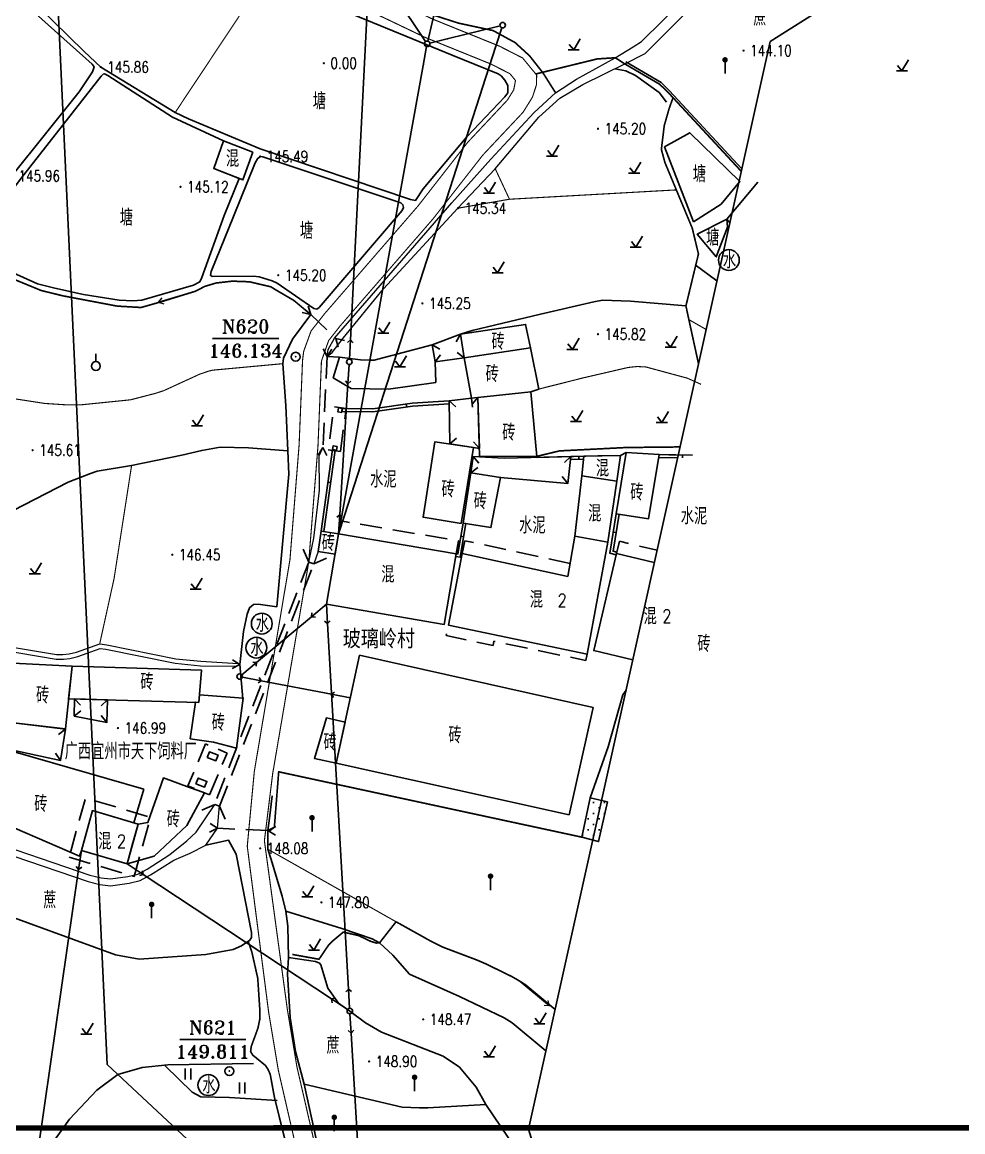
# Model space of a CAD drawing. Extents: x 529262 to 576451, y 2694391 to 2717535.
# Drawn here: x 567273.7 to 567359, y 2709121.2 to 2709221.8 of the extents above; entities that cross this region are included whole.
import ezdxf
from ezdxf.enums import TextEntityAlignment as Align
from ezdxf.xclip import XClip

# ---------------------------------------------------------------- set-up
doc = ezdxf.new("R2010")
doc.units = 0
doc.header["$XCLIPFRAME"] = 0
for name, pattern in [('X2', [10, 8, -2]), ('X3', [5, 4, -1]), ('X5', [3, 2, -1])]:
    doc.linetypes.add(name, pattern=pattern)
for name, color, linetype in [('DLDW', 8, 'Continuous'), ('DLSS', 4, 'Continuous'), ('DMTZ', 8, 'Continuous'), ('GCD', 8, 'Continuous'), ('GXYZ', 8, 'Continuous'), ('JMD', 8, 'Continuous'), ('KZD', 8, 'Continuous'), ('PP-COM', 7, 'Continuous'), ('RD-中线', 40, 'Continuous'), ('RD-红线', 7, 'Continuous'), ('ZBTZ', 8, 'Continuous'), ('ZJ', 7, 'Continuous')]:
    doc.layers.add(name, color=color, linetype=linetype)
doc.layers.add('SXSS', color=5, linetype='Continuous', lineweight=0)
doc.styles.add('HZ', font='rs.shx', dxfattribs={"width": 0.8, "bigfont": 'hztxt.shx'})
doc.styles.add('romant', font='romant.shx', dxfattribs={"width": 0.8})
doc.styles.add('等线体', font='simhei.ttf')
doc.linetypes.add('10421', pattern='A,2,[150,AAA.SHX,S=0.5,R=0,X=0,Y=0.5],1e-11', length=2)
doc.linetypes.add('10422', pattern='A,0.75,[150,AAA.SHX,S=0.5,R=0,X=0,Y=0.5],1.5,[177,AAA.SHX,S=1,R=0,X=0,Y=0.4],0.75', length=3)
doc.linetypes.add('1161', pattern='A,0,[149,AAA.SHX,S=0.15,R=0,X=0,Y=0],-1.6', length=1.6)
doc.linetypes.add('8462', pattern='A,2,[157,AAA.SHX,S=1,R=0,X=0,Y=0.5],1e-09', length=2)

# ---------------------------------------------------------------- blocks, each defined once
blk = doc.blocks.new('A$C19FD0107')
at = {"layer": 'RD-中线', "color": 8, "linetype": 'Continuous', "flags": 128}
for points in [[(-4490.73, 14139.44, 0), (-4490.29, 14139.42)], [(-3818.25, 14086.17, 0), (-3817.74, 14086.17)]]:
    blk.add_lwpolyline(points, format="xyb", dxfattribs=at)
at = {"layer": 'RD-红线', "color": 8, "linetype": 'Continuous', "flags": 128}
blk.add_lwpolyline([(-3728.44, 14990.91), (-3728.3, 14987.9), (-3716.61, 14736.69)], dxfattribs=at)
at = {"layer": 'RD-红线', "color": 8}
blk.add_lwpolyline([(-3716.61, 14736.69), (-3696.16, 14717.62, 0.407531)], format="xyb", dxfattribs=at)
blk = doc.blocks.new('gc123')
at = {"color": 8}
for p, q in [((-1, 0), (1, 0)), ((0, 0), (-0.8, 1)), ((0, 0), (1.2, 2))]:
    blk.add_line(p, q, dxfattribs=at)
blk = doc.blocks.new('GC200')
at = {"linetype": 'Continuous', "const_width": 0.2, "flags": 128}
blk.add_lwpolyline([(-0.1, 0, 1), (0.1, 0, 1)], format="xyb", close=True, dxfattribs=at)
blk = doc.blocks.new('gc013c')
at = {"linetype": 'Continuous'}
blk.add_line((0.5, 0), (4, 0), dxfattribs=at)
at = {"linetype": 'Continuous', "const_width": 0.15, "flags": 128}
blk.add_lwpolyline([(3.775, 0, 1), (3.925, 0, 1)], format="xyb", close=True, dxfattribs=at)
blk = doc.blocks.new('gc165')
at = {"color": 8}
blk.add_line((0, 0), (0, 2), dxfattribs=at)
at = {"color": 8, "const_width": 0.5}
blk.add_lwpolyline([(-0.25, 2.5, 1), (0.25, 2.5, 1)], format="xyb", close=True, dxfattribs=at)
blk = doc.blocks.new('gc037')
for p, q in [((0, 0), (-1.39, 0.8)), ((-1.39, -0.8), (0, 0))]:
    blk.add_line(p, q)
blk = doc.blocks.new('gc125')
at = {"color": 8}
blk.add_line((0, 0.8), (0, 2.2), dxfattribs=at)
blk.add_circle((0, 0), 0.8, dxfattribs=at)
blk = doc.blocks.new('gc121')
at = {"color": 8}
for p, q in [((-0.5, -1), (-0.5, 1)), ((0.5, -1), (0.5, 1))]:
    blk.add_line(p, q, dxfattribs=at)
blk = doc.blocks.new('gc013b')
at = {"linetype": 'Continuous'}
blk.add_line((0.5, 0), (4, 0), dxfattribs=at)
at = {"linetype": 'Continuous', "flags": 128}
blk.add_lwpolyline([(3.5, 0.5), (4, 0), (3.5, -0.5)], dxfattribs=at)
blk = doc.blocks.new('gc170')
at = {"color": 8, "linetype": 'Continuous'}
blk.add_circle((0, 0), 0.5, dxfattribs=at)
blk = doc.blocks.new('gc086')
at = {"color": 8}
for p, q in [((0, 0), (7, 0)), ((7, 0), (6.18, 0.57)), ((7, 0), (6.18, -0.57))]:
    blk.add_line(p, q, dxfattribs=at)
blk = doc.blocks.new('gc117')
at = {"color": 8}
blk.add_circle((0, 0), 0.8, dxfattribs=at)
blk.add_point((0, 0), dxfattribs=at)

msp = doc.modelspace()

# ---------------------------------------------------------------- hatches: boundary and pattern name
at = {"layer": 'DLDW', "linetype": 'Continuous'}
h = msp.add_hatch(dxfattribs=at)
h.set_pattern_fill('1061', color=256, scale=0.5, style=0)
h.set_pattern_definition([(0, (114.99765, 2.56804), (0.5, 0.5), [0, -1]), (0, (115.49765, 3.06804), (0.5, 0.5), [0, -1])])
h.paths.add_polyline_path([(567326.758, 2709151.112), (567325.953, 2709147.507), (567324.447, 2709147.912), (567325.202, 2709151.484)])

# ---------------------------------------------------------------- linework, layer by layer
at = {"color": 8, "linetype": 'Continuous', "flags": 128}
msp.add_lwpolyline([(567209.956, 2709328.306), (567242.359, 2709376.873), (567237.386, 2709487.838), (567226.241, 2709566.338), (567250.471, 2709637.466), (567310.691, 2709648.291), (567365.176, 2709659.753), (567568.23, 2709904.38), (567652.452, 2709866.094), (567570.025, 2709683.533), (567490.632, 2709613.794), (567456.674, 2709542.126), (567415.71, 2709492.593), (567416.103, 2709370.575), (567398.267, 2709255.857), (567341.513, 2709220.051), (567319.6, 2709121.447), (567354.869, 2709007.157), (567377.977, 2708907.793), (567342.698, 2708646.362), (567189.906, 2708654.057), (567219.676, 2708986.987), (567146.446, 2709250.882)], dxfattribs=at)
at = {"const_width": 0.5}
msp.add_lwpolyline([(567065.198, 2709822.031), (567065.442, 2709121.492), (567390.954, 2709121.576), (567390.9, 2709194.847), (567636.834, 2709194.752), (567636.661, 2709824.663), (567065.198, 2709822.031)], dxfattribs=at)
at = {"layer": 'DLDW', "linetype": 'Continuous', "elevation": -4.136, "flags": 128}
for points in [[(567338.724, 2709200.238, 1), (567336.834, 2709200.238, 1)], [(567296.351, 2709167.276, 1), (567294.461, 2709167.276, 1)], [(567295.863, 2709165.095, 1), (567293.974, 2709165.095, 1)], [(567291.501, 2709125.437, 1), (567289.612, 2709125.437, 1)]]:
    msp.add_lwpolyline(points, format="xyb", close=True, dxfattribs=at)
at = {"layer": 'DLDW', "linetype": 'Continuous', "elevation": 147.439, "flags": 128}
msp.add_lwpolyline([(567326.758, 2709151.112), (567325.953, 2709147.507), (567324.447, 2709147.912), (567325.202, 2709151.484)], close=True, dxfattribs=at)
at = {"layer": 'DLSS', "linetype": 'Continuous'}
for p, q in [((567299.665, 2709172.856), (567299.149, 2709174.027)), ((567299.665, 2709172.856), (567300.119, 2709172.701)), ((567300.119, 2709172.701), (567301.29, 2709173.217)), ((567291.136, 2709150.889), (567289.964, 2709150.373)), ((567291.136, 2709150.889), (567291.582, 2709150.716)), ((567291.582, 2709150.716), (567292.099, 2709149.544))]:
    msp.add_line(p, q, dxfattribs=at)
at = {"layer": 'DLSS', "linetype": 'X5'}
for p, q in [((567299.665, 2709172.856), (567291.136, 2709150.889)), ((567291.582, 2709150.716), (567300.119, 2709172.701))]:
    msp.add_line(p, q, dxfattribs=at)
at = {"layer": 'DLSS', "linetype": 'X2', "const_width": 0.1, "flags": 128}
msp.add_lwpolyline([(567317.192, 2709057.662), (567317.303, 2709069.11), (567315.611, 2709081.491), (567314.288, 2709088.129), (567311.735, 2709096.48), (567308.275, 2709103.677), (567306.784, 2709105.992), (567304.664, 2709108.346), (567302.85, 2709111.246), (567302.262, 2709112.401), (567301.591, 2709114.463), (567300.731, 2709117.816), (567298.587, 2709127.127), (567297.714, 2709132.374), (567295.643, 2709147.586), (567296.397, 2709153.684), (567299.665, 2709172.856), (567300.506, 2709183.401), (567300.818, 2709191.078), (567301.471, 2709192.936), (567302.533, 2709194.287), (567310.959, 2709203.995), (567315.449, 2709209.747), (567319.106, 2709213.635), (567319.962, 2709215.01), (567320.328, 2709216.144), (567320.34, 2709217.012), (567319.065, 2709218.56), (567316.97, 2709219.629), (567310.921, 2709222.078), (567304.017, 2709225.375), (567297.956, 2709228.499), (567294.865, 2709230.534), (567290.975, 2709233.186), (567289.323, 2709234.327), (567287.563, 2709236.221), (567285.906, 2709239.201), (567285.071, 2709241.695), (567284.726, 2709243.527), (567284.826, 2709246.681), (567284.785, 2709247.616), (567284.804, 2709248.302), (567285.302, 2709252.568)], dxfattribs=at)
at = {"layer": 'DLSS', "linetype": 'Continuous', "const_width": 0.1, "flags": 128}
msp.add_lwpolyline([(567299.065, 2709117.411), (567296.905, 2709126.794), (567296.018, 2709132.124), (567294.09, 2709147.086), (567294.73, 2709153.879), (567297.962, 2709173.067), (567298.795, 2709183.504), (567299.105, 2709191.147), (567299.211, 2709191.975), (567299.878, 2709193.811), (567301.151, 2709195.429), (567309.575, 2709205.135), (567314.086, 2709210.915), (567317.678, 2709214.734), (567318.262, 2709215.673), (567318.422, 2709216.52), (567317.918, 2709217.132), (567316.225, 2709217.996), (567310.197, 2709220.437), (567303.235, 2709223.762)], dxfattribs=at)
at = {"layer": 'DLSS', "linetype": 'X3', "const_width": 0.15, "elevation": 144.705, "flags": 128}
for points in [[(567328.332, 2709218.025), (567327.475, 2709218.581), (567325.828, 2709218.473), (567320.258, 2709217.111)], [(567328.332, 2709218.025), (567331.5, 2709216.175), (567332.253, 2709215.453), (567338.898, 2709208.284)]]:
    msp.add_lwpolyline(points, dxfattribs=at)
at = {"layer": 'DLSS', "linetype": 'X3', "const_width": 0.15, "flags": 128}
msp.add_lwpolyline([(567335.021, 2709190.839), (567334.148, 2709194.837), (567333.88, 2709196.077), (567335.017, 2709200.789), (567334.456, 2709203.129), (567331.976, 2709209.081), (567331.652, 2709210.272), (567331.916, 2709212.434), (567332.362, 2709213.989), (567332.711, 2709214.958)], dxfattribs=at)
at = {"layer": 'DLSS', "linetype": 'X5', "flags": 128}
for points, elevation in [([(567299.851, 2709195.3), (567302.121, 2709193.125)], 145.247), ([(567301.34, 2709191.484), (567300.953, 2709183.229)], 146.038), ([(567295.97, 2709148.514), (567291.39, 2709148.723)], 147.95)]:
    msp.add_lwpolyline(points, dxfattribs=dict(at, elevation=elevation))
at = {"layer": 'DMTZ', "linetype": '10422', "flags": 128}
for points, elevation in [([(567269.841, 2709252.568), (567266.719, 2709250.469), (567263.443, 2709248.751), (567263.003, 2709248.599), (567258.951, 2709248.957), (567258.701, 2709248.866), (567258.712, 2709248.668), (567260.242, 2709245.176), (567260.678, 2709244.028), (567261.556, 2709241.156), (567261.938, 2709240.117), (567264.524, 2709235.747), (567266.204, 2709233.323), (567270.568, 2709227.882), (567272.27, 2709226.052), (567279.291, 2709219.151), (567280.793, 2709217.736), (567287.545, 2709213.606), (567288.773, 2709213.042), (567295.263, 2709210.312), (567308.894, 2709205.734), (567309.358, 2709205.65), (567310.058, 2709206.685), (567314.014, 2709211.401), (567317.467, 2709215.046), (567317.726, 2709215.388), (567317.737, 2709215.749), (567317.715, 2709216.063), (567317.467, 2709216.548), (567317.117, 2709216.942), (567316.864, 2709217.135), (567312.685, 2709218.829), (567303.095, 2709222.755), (567299.698, 2709224.342), (567295.953, 2709226.261), (567291.225, 2709229.309), (567288.103, 2709231.443), (567285.602, 2709233.342), (567284.993, 2709233.722), (567282.641, 2709234.912), (567282.295, 2709235.132), (567281.434, 2709235.986), (567278.948, 2709238.86), (567275.64, 2709242.954), (567274.762, 2709244.339), (567274.326, 2709245.771), (567273.293, 2709249.616), (567272.704, 2709252.568)], 145.801), ([(567268.171, 2709201.506), (567268.384, 2709201.676), (567272.734, 2709207.872), (567278.853, 2709215.487), (567280.054, 2709217.317), (567280.208, 2709217.77), (567280.011, 2709217.992), (567274.031, 2709223.352), (567273.875, 2709223.421), (567273.782, 2709223.366), (567268.798, 2709216.989), (567266.681, 2709214.231), (567261.085, 2709206.692), (567260.988, 2709206.425), (567261.133, 2709206.176), (567263.343, 2709204.267), (567264.441, 2709203.324), (567267.704, 2709201.574), (567268.171, 2709201.506)], 145.862), ([(567269.11, 2709201.355), (567269.16, 2709201.24), (567270.864, 2709200.097), (567272.847, 2709199.087), (567272.847, 2709199.087), (567275.054, 2709198.07), (567276.621, 2709197.693), (567279.245, 2709197.124), (567282.484, 2709196.614), (567283.716, 2709196.547), (567284.529, 2709196.614), (567289.206, 2709197.951), (567289.793, 2709198.279), (567289.98, 2709198.642), (567292.003, 2709204.268), (567293.354, 2709207.636), (567291.043, 2709208.546), (567291.93, 2709211.059), (567287.311, 2709213.199), (567281.454, 2709216.971), (567281.144, 2709217.132), (567281.018, 2709217.085), (567280.845, 2709216.909), (567273.482, 2709207.534), (567269.291, 2709201.944), (567269.146, 2709201.722), (567269.095, 2709201.532), (567269.11, 2709201.355)], 145.946), ([(567301.34, 2709191.484), (567302.467, 2709191.43), (567304.355, 2709191.194), (567305.171, 2709191.147), (567305.611, 2709191.168), (567310.871, 2709192.553), (567313.427, 2709193.529), (567314.496, 2709193.865), (567320.692, 2709195.344), (567325.513, 2709196.45), (567326.325, 2709196.603), (567328.861, 2709196.517), (567333.88, 2709196.077)], 146.038), ([(567320.354, 2709182.44), (567320.396, 2709182.348), (567325.897, 2709182.494), (567327.955, 2709182.529), (567328.46, 2709182.783), (567331.449, 2709182.598), (567334.486, 2709182.537)], 147.27), ([(567293.43, 2709163.559), (567293.757, 2709166.56), (567294.082, 2709168.126), (567294.29, 2709168.712), (567294.65, 2709168.994), (567295.09, 2709169.053), (567296.759, 2709168.806)], 147.183)]:
    msp.add_lwpolyline(points, dxfattribs=dict(at, elevation=elevation))
at = {"layer": 'DMTZ', "linetype": '10421', "flags": 128}
for points, elevation in [([(567328.433, 2709218.198), (567331.621, 2709216.336), (567332.395, 2709215.593), (567338.95, 2709208.522)], 144.705), ([(567334.73, 2709199.799), (567336.69, 2709198.351)], 144.921), ([(567296.759, 2709168.806), (567297.856, 2709180.816), (567297.784, 2709182.943), (567297.598, 2709187.052), (567297.315, 2709190.844), (567297.374, 2709191.347), (567298.196, 2709193.051), (567299.851, 2709195.3)], 145.838), ([(567240.833, 2709188.106), (567245.79, 2709185.528), (567251.435, 2709181.865), (567256.811, 2709178.782), (567258.701, 2709177.917), (567259.74, 2709177.474), (567260.703, 2709177.181), (567262.609, 2709176.796), (567269.446, 2709176.562), (567270.824, 2709176.692), (567271.863, 2709177.03), (567277.853, 2709180.107), (567279.871, 2709180.893), (567280.464, 2709181.092), (567283.599, 2709181.622), (567288.14, 2709182.562), (567289.967, 2709182.983), (567291.634, 2709183.263), (567294.188, 2709183.227), (567297.784, 2709182.943)], 146.197), ([(567296.341, 2709151.647), (567296.111, 2709149.627), (567295.97, 2709148.514), (567295.963, 2709146.814)], 147.69), ([(567295.963, 2709146.814), (567295.963, 2709146.814), (567295.963, 2709146.814), (567295.963, 2709146.814), (567296.22, 2709145.993), (567297.264, 2709142.562), (567297.588, 2709141.202), (567297.756, 2709139.831), (567297.824, 2709137.003)], 147.69), ([(567292.825, 2709137.736), (567293.581, 2709138.064), (567294.321, 2709138.574), (567294.488, 2709138.805), (567294.478, 2709139.256), (567293.075, 2709146.374)], 148.006), ([(567256.13, 2709043.929), (567256.095, 2709045.046), (567257.716, 2709051.422), (567258.635, 2709063.536), (567260.225, 2709070.589), (567260.028, 2709072.764), (567260.498, 2709073.973), (567260.916, 2709074.616), (567266.127, 2709080.389), (567266.389, 2709081.388), (567266.466, 2709083.059), (567266.293, 2709084.331), (567265.726, 2709086.912), (567264.936, 2709089.535), (567264.015, 2709091.372), (567261.999, 2709094.454), (567260.831, 2709096.538), (567258.536, 2709101.625), (567257.747, 2709102.519), (567255.797, 2709104.131), (567255.573, 2709104.902), (567255.602, 2709106.735), (567255.765, 2709110.796), (567256.128, 2709112.144), (567258.156, 2709116.082), (567258.478, 2709117.405), (567258.48, 2709119.536), (567258.294, 2709123.894), (567257.742, 2709131.122), (567258.03, 2709140.215), (567258.211, 2709141.85), (567258.62, 2709142.489), (567258.903, 2709142.691), (567260.128, 2709143.09), (567262.565, 2709143.485), (567264.27, 2709143.324), (567267.59, 2709142.562), (567270.346, 2709141.543), (567282.141, 2709137.256), (567284.271, 2709136.863), (567290.328, 2709137.287), (567292.825, 2709137.736)], 149.685), ([(567297.588, 2709141.202), (567302.681, 2709139.621), (567305.433, 2709138.698), (567306.09, 2709138.336), (567307.285, 2709137.227), (567308.791, 2709135.484)], 148.671), ([(567297.824, 2709137.003), (567297.742, 2709135.507), (567297.979, 2709131.558), (567298.454, 2709128.478), (567299.261, 2709125.517), (567301.002, 2709117.506), (567301.718, 2709114.46), (567302.51, 2709112.25), (567303.62, 2709110.384), (567304.996, 2709108.425), (567306.016, 2709107.289), (567307.05, 2709105.964)], 148.98), ([(567297.824, 2709137.003), (567300.271, 2709136.631), (567300.629, 2709136.5)], 148.98), ([(567300.629, 2709136.5), (567300.769, 2709136.342), (567301.39, 2709134.235), (567302.359, 2709132.87), (567303.391, 2709132.145), (567304.802, 2709131.091), (567306.262, 2709130.236), (567311.874, 2709128.055), (567313.345, 2709127.057), (567314.84, 2709125.234), (567315.739, 2709123.685)], 149.568), ([(567308.791, 2709135.484), (567313.333, 2709133.469), (567317.384, 2709131.537), (567318.113, 2709131.074), (567321.175, 2709128.534)], 149.17), ([(567255.602, 2709106.735), (567256.841, 2709105.377), (567257.176, 2709105.3), (567258.634, 2709105.942), (567261.459, 2709107.639), (567270.294, 2709112.957), (567271.931, 2709114.461), (567274.895, 2709118.038), (567277.959, 2709122.338), (567280.441, 2709124.964), (567282.34, 2709126.394), (567284.55, 2709127.04), (567286.87, 2709127.278), (567294.666, 2709127.383)], 150.301), ([(567299.261, 2709125.517), (567308.132, 2709123.433)], 149.352), ([(567308.149, 2709123.438), (567309.701, 2709123.367), (567310.473, 2709123.367), (567315.739, 2709123.685)], 149.352), ([(567315.739, 2709123.685), (567315.739, 2709123.685), (567315.739, 2709123.685), (567315.739, 2709123.685), (567315.739, 2709123.685), (567319.026, 2709118.802), (567319.813, 2709117.871), (567320.957, 2709117.05)], 148.97)]:
    msp.add_lwpolyline(points, dxfattribs=dict(at, elevation=elevation))
at = {"layer": 'DMTZ', "linetype": '10422', "flags": 128}
for points, elevation in [([(567334.579, 2709203.71), (567337.065, 2709205.291), (567338.782, 2709207.36), (567334.232, 2709211.786), (567331.948, 2709210.492)], 145.321), ([(567308.028, 2709205.434), (567295.499, 2709209.597), (567295.252, 2709209.628), (567295.015, 2709209.421), (567294.805, 2709209.054), (567292.835, 2709204.198), (567290.806, 2709199.204), (567290.746, 2709198.859), (567290.903, 2709198.748), (567294.67, 2709198.791), (567295.181, 2709198.724), (567296.355, 2709198.359), (567296.817, 2709198.133), (567300.119, 2709195.849), (567300.394, 2709195.799), (567300.623, 2709195.945), (567308.131, 2709204.736), (567308.252, 2709204.997), (567308.211, 2709205.255)], 145.148), ([(567337.602, 2709203.937), (567334.911, 2709202.578), (567336.626, 2709200.524), (567337.665, 2709203.232)], 145.018)]:
    msp.add_lwpolyline(points, close=True, dxfattribs=dict(at, elevation=elevation))
at = {"layer": 'GXYZ', "linetype": 'Continuous'}
for p, q in [((567288.532, 2709252.568), (567309.295, 2709221.502)), ((567303.452, 2709193.009), (567306.454, 2709252.568)), ((567317.589, 2709250.175), (567310.867, 2709221.785)), ((567312.348, 2709220.319), (567315.318, 2709221.052)), ((567302.902, 2709177.069, 148.81), (567316.645, 2709219.629)), ((567310.05, 2709217.871), (567302.67, 2709177.089, 148.81)), ((567302.475, 2709177.151, 148.81), (567303.225, 2709189.015)), ((567299.929, 2709167.905, 148.633), (567294.938, 2709163.755)), ((567301.375, 2709167.277, 148.633), (567303.276, 2709134.142)), ((567295.364, 2709162.096), (567301.719, 2709160.864, 148.633)), ((567278.788, 2709144.979, 151.444), (567275.181, 2709120.017)), ((567301.722, 2709133.247), (567284.651, 2709144.518, 150.319)), ((567303.511, 2709130.149), (567305.762, 2709092.918))]:
    msp.add_line(p, q, dxfattribs=at)
at = {"layer": 'JMD', "linetype": 'Continuous'}
for p, q in [((567313.427, 2709193.529), (567313.028, 2709192.836)), ((567310.871, 2709192.553), (567311.565, 2709192.156)), ((567313.778, 2709191.387), (567313.132, 2709191.86)), ((567311.134, 2709191.004), (567311.605, 2709191.651)), ((567308.518, 2709187.178, 147.188), (567308.553, 2709186.931, 147.188)), ((567312.403, 2709187.461), (567312.418, 2709187.212)), ((567312.403, 2709187.461), (567313.006, 2709186.936)), ((567314.423, 2709187.706), (567314.514, 2709186.911)), ((567315.005, 2709187.769), (567314.48, 2709187.166)), ((567302.705, 2709186.768), (567302.702, 2709186.518)), ((567312.469, 2709183.573), (567313.072, 2709184.098)), ((567315.143, 2709183.153), (567314.614, 2709183.753)), ((567314.581, 2709182.441), (567315.085, 2709181.82)), ((567323.444, 2709182.421), (567322.854, 2709181.88)), ((567324.153, 2709182.438), (567324.159, 2709182.188)), ((567333.584, 2709182.555, 147.463), (567333.579, 2709182.305, 147.463)), ((567314.356, 2709180.941), (567314.999, 2709181.417)), ((567301.407, 2709180.1, 147.228), (567301.655, 2709180.065, 147.228)), ((567323.172, 2709179.984), (567322.666, 2709180.604)), ((567313.674, 2709176.383), (567313.92, 2709176.342)), ((567313.475, 2709175.2, 147.397), (567313.722, 2709175.159, 147.397)), ((567327.295, 2709175.566), (567327.542, 2709175.526)), ((567313.043, 2709173.615), (567313.001, 2709173.368)), ((567278.426, 2709160.453), (567278.975, 2709159.871)), ((567281.41, 2709160.368), (567280.829, 2709159.819)), ((567278.379, 2709158.876), (567279.002, 2709159.378)), ((567281.352, 2709158.319), (567280.85, 2709158.942)), ((567277.593, 2709157.71), (567276.956, 2709157.226)), ((567277.16, 2709154.871), (567276.705, 2709155.529))]:
    msp.add_line(p, q, dxfattribs=at)
at = {"layer": 'JMD', "linetype": 'Continuous', "flags": 128}
for points, elevation in [([(567294.584, 2709210.014), (567293.697, 2709207.501), (567291.043, 2709208.546), (567291.93, 2709211.059)], 145.925), ([(567319.775, 2709192.27), (567319.337, 2709194.409), (567313.427, 2709193.529), (567313.778, 2709191.387)], 145.836), ([(567313.778, 2709191.387), (567311.134, 2709191.004), (567310.871, 2709192.553), (567313.427, 2709193.529)], 146.13), ([(567320.531, 2709188.538), (567319.775, 2709192.27), (567313.778, 2709191.387), (567314.423, 2709187.706), (567319.824, 2709188.294)], 146.503), ([(567315.005, 2709187.769), (567319.824, 2709188.294), (567320.354, 2709182.44), (567315.164, 2709182.445)], 147.535), ([(567302.705, 2709186.768), (567302.359, 2709186.834), (567302.293, 2709186.488), (567302.639, 2709186.422)], 0.053), ([(567312.403, 2709187.461), (567312.469, 2709183.573), (567314.615, 2709183.236), (567315.143, 2709183.153), (567315.005, 2709187.769), (567314.423, 2709187.706)], 147.188), ([(567313.484, 2709176.344), (567310.032, 2709176.918), (567311.119, 2709183.772), (567314.615, 2709183.236)], 147.398), ([(567314.356, 2709180.941), (567314.581, 2709182.441), (567317.379, 2709182.275), (567323.444, 2709182.421), (567323.172, 2709179.984), (567317.062, 2709180.536)], 147.397), ([(567313.674, 2709176.383), (567316.187, 2709175.989), (567317.062, 2709180.536), (567314.356, 2709180.941)], 147.397), ([(567326.804, 2709174.666), (567323.816, 2709175.208), (567324.426, 2709180.66), (567327.613, 2709180.194)], 148.139), ([(567313.043, 2709173.615), (567311.958, 2709167.21), (567301.275, 2709169.024), (567302.365, 2709175.404)], 147.958), ([(567324.924, 2709164.504), (567326.804, 2709174.666), (567323.816, 2709175.208), (567323.154, 2709171.551), (567313.582, 2709173.619), (567312.333, 2709167.138)], 147.733), ([(567272.825, 2709163.689), (567272.118, 2709158.369), (567277.587, 2709157.724), (567278.192, 2709163.429)], 146.647), ([(567323.285, 2709149.931), (567325.459, 2709159.673), (567304.285, 2709164.402), (567302.14, 2709154.608)], 146.276), ([(567289.685, 2709160.132), (567289.947, 2709163.055), (567278.192, 2709163.429), (567277.878, 2709160.469)], 148.383), ([(567277.593, 2709157.71), (567277.16, 2709154.871), (567271.254, 2709156.134), (567268.152, 2709156.721), (567267.754, 2709154.725), (567262.375, 2709155.934), (567254.192, 2709157.773), (567255.116, 2709161.014), (567267.775, 2709158.269), (567267.999, 2709159.298), (567268.781, 2709159.094), (567271.72, 2709158.432), (567272.118, 2709158.369)], 147.65), ([(567288.915, 2709156.831), (567291.019, 2709156.512), (567293.116, 2709155.974), (567293.722, 2709160.518), (567289.746, 2709160.82), (567289.685, 2709160.132), (567289.394, 2709160.166)], 147.458), ([(567278.379, 2709158.876), (567281.352, 2709158.319), (567281.41, 2709160.368), (567278.426, 2709160.453)], 146.779), ([(567302.14, 2709154.608), (567300.177, 2709155.057), (567301.272, 2709158.723), (567302.96, 2709158.353)], 147.394), ([(567284.698, 2709152.273), (567271.254, 2709156.134), (567270.031, 2709150.005), (567278.867, 2709146.193), (567279.039, 2709146.711), (567280.045, 2709150.33), (567283.794, 2709149.22)], 147.226), ([(567290.448, 2709155.135), (567291.239, 2709154.835), (567291.447, 2709155.349), (567290.656, 2709155.649)], 147.704), ([(567283.191, 2709145.482), (567285.633, 2709146.182), (567288.598, 2709148.974), (567290.208, 2709151.93), (567289.622, 2709152.137), (567288.861, 2709152.417), (567286.499, 2709153.286), (567285.062, 2709149.24), (567284.197, 2709149.101), (567283.722, 2709147.394)], 150.319), ([(567289.43, 2709152.753), (567290.221, 2709152.453), (567290.429, 2709152.967), (567289.638, 2709153.267)], 147.577), ([(567279.039, 2709146.711), (567283.191, 2709145.482), (567284.197, 2709149.101), (567280.045, 2709150.33)], 151.444)]:
    msp.add_lwpolyline(points, close=True, dxfattribs=dict(at, elevation=elevation))
at = {"layer": 'JMD', "linetype": 'X5', "flags": 128}
for points, elevation in [([(567302.544, 2709182.875), (567303.052, 2709186.775), (567301.952, 2709186.944), (567301.44, 2709183.019)], 148.036), ([(567290.662, 2709151.738), (567292.264, 2709155.54), (567290.313, 2709156.362), (567288.711, 2709152.561)], 147.547), ([(567277.923, 2709146.093), (567283.819, 2709144.348), (567285.312, 2709149.719), (567279.416, 2709151.464)], 151.444)]:
    msp.add_lwpolyline(points, close=True, dxfattribs=dict(at, elevation=elevation))
at = {"layer": 'JMD', "linetype": 'Continuous', "flags": 128}
for points, elevation in [([(567312.418, 2709187.212), (567309.078, 2709187.006), (567305.485, 2709186.491), (567302.702, 2709186.518)], 147.188), ([(567312.403, 2709187.461), (567309.053, 2709187.255), (567305.469, 2709186.741), (567302.705, 2709186.768)], 147.188), ([(567301.825, 2709183.054), (567300.781, 2709175.669)], 147.228), ([(567302.071, 2709183.007), (567301.029, 2709175.634)], 147.228), ([(567333.126, 2709182.314), (567331.407, 2709182.349)], 147.463), ([(567333.182, 2709182.563), (567331.449, 2709182.598)], 147.463), ([(567313.92, 2709176.342), (567313.411, 2709173.3), (567313.001, 2709173.368)], 147.397), ([(567313.674, 2709176.383), (567313.205, 2709173.588), (567313.043, 2709173.615)], 147.397), ([(567331.013, 2709172.804), (567327.589, 2709173.625), (567325.524, 2709164.827), (567329.052, 2709163.981)], 149.127)]:
    msp.add_lwpolyline(points, dxfattribs=dict(at, elevation=elevation))
for points in [[(567302.237, 2709183.334), (567301.891, 2709183.4), (567301.825, 2709183.054), (567302.171, 2709182.988)], [(567331.449, 2709182.598), (567328.46, 2709182.783), (567327.564, 2709177.23), (567330.474, 2709176.761)], [(567327.955, 2709182.529), (567324.626, 2709182.449), (567324.426, 2709180.66), (567327.613, 2709180.194)], [(567302.365, 2709175.404), (567300.781, 2709175.669), (567300.521, 2709173.825), (567302.05, 2709173.564)]]:
    msp.add_lwpolyline(points, close=True, dxfattribs=at)
for points in [[(567324.598, 2709182.198), (567323.416, 2709182.17)], [(567324.626, 2709182.449), (567323.444, 2709182.421)], [(567327.564, 2709177.23), (567326.987, 2709173.653), (567327.563, 2709173.518)], [(567327.811, 2709177.191), (567327.271, 2709173.843), (567327.621, 2709173.761)]]:
    msp.add_lwpolyline(points, dxfattribs=at)
at = {"layer": 'JMD', "linetype": 'X5', "flags": 128}
for points, elevation in [([(567302.365, 2709175.404), (567302.563, 2709176.588), (567313.24, 2709174.779), (567313.043, 2709173.615)], 148.81), ([(567313.582, 2709173.619), (567313.835, 2709174.792), (567323.368, 2709172.733)], 147.355), ([(567327.589, 2709173.625), (567327.856, 2709174.74), (567331.263, 2709173.927)], 148.125), ([(567324.924, 2709164.504), (567324.804, 2709163.932), (567316.465, 2709165.677), (567316.385, 2709165.296), (567312.133, 2709166.185), (567312.333, 2709167.138)], 147.733)]:
    msp.add_lwpolyline(points, dxfattribs=dict(at, elevation=elevation))
at = {"layer": 'KZD', "linetype": 'Continuous'}
for p, q in [((567290.944, 2709193.119), (567296.944, 2709193.119)), ((567287.967, 2709129.567), (567293.967, 2709129.567))]:
    msp.add_line(p, q, dxfattribs=at)
at = {"layer": 'SXSS', "color": 8, "linetype": 'Continuous', "flags": 128}
for points, elevation in [([(567301.34, 2709191.484), (567301.434, 2709192.133), (567301.991, 2709193.142), (567312.64, 2709205.438), (567316.185, 2709209.378), (567320.125, 2709213.631), (567322.062, 2709215.394), (567323.946, 2709216.637), (567327.475, 2709218.581), (567329.107, 2709219.585), (567329.864, 2709220.041), (567337.542, 2709227.629), (567340.262, 2709231.533), (567342.222, 2709235.198), (567346.279, 2709245.571), (567346.587, 2709247.04), (567346.849, 2709252.568)], 145.796), ([(567301.34, 2709191.484), (567301.781, 2709191.865), (567302.802, 2709193.154), (567306.437, 2709197.641), (567313.201, 2709204.941), (567316.584, 2709208.515), (567320.551, 2709213.201), (567322.434, 2709214.915), (567324.531, 2709216.163), (567328.332, 2709218.025), (567330.17, 2709218.968), (567330.17, 2709218.968), (567338.267, 2709227.1), (567339.627, 2709228.621)], 145.796), ([(567299.665, 2709172.856), (567300.126, 2709175.02), (567300.63, 2709179.378), (567300.618, 2709182.489), (567300.939, 2709183.222)], 146.854), ([(567239.807, 2709176.777), (567244.607, 2709175.061), (567258.87, 2709168.163), (567260.265, 2709167.585), (567263.711, 2709166.585), (567268.193, 2709165.496), (567269.967, 2709165.2), (567276.748, 2709164.055), (567277.428, 2709164.063), (567277.984, 2709164.118), (567278.716, 2709164.293), (567280.748, 2709165.014), (567281.268, 2709164.944), (567287.562, 2709163.684), (567289.847, 2709163.448), (567293.143, 2709163.415)], 146.456), ([(567239.947, 2709177.167), (567244.768, 2709175.443), (567259.04, 2709168.541), (567260.403, 2709167.976), (567263.818, 2709166.985), (567268.276, 2709165.902), (567270.036, 2709165.608), (567276.772, 2709164.471), (567277.358, 2709164.474), (567277.925, 2709164.53), (567278.599, 2709164.691), (567280.704, 2709165.438), (567281.337, 2709165.353), (567287.624, 2709164.094), (567289.874, 2709163.862), (567293.272, 2709163.663)], 146.456), ([(567300.521, 2709173.825), (567300.119, 2709172.701)], 147.228), ([(567256.586, 2709150.619), (567256.824, 2709150.712), (567257.071, 2709150.69), (567263.352, 2709149.584), (567264.776, 2709149.294), (567265.849, 2709149.006), (567273.096, 2709146.771), (567279.814, 2709144.468), (567280.834, 2709144.224), (567281.69, 2709144.126), (567283.258, 2709144.351), (567284.162, 2709144.571), (567285.001, 2709145.016), (567287.076, 2709146.33), (567288.594, 2709147.568), (567289.455, 2709148.362), (567291.136, 2709150.889)], 148.405), ([(567257.32, 2709149.559), (567257.43, 2709149.805), (567257.585, 2709149.948), (567258.16, 2709149.937), (567263.238, 2709148.988), (567264.636, 2709148.703), (567265.681, 2709148.422), (567272.908, 2709146.194), (567279.645, 2709143.884), (567280.728, 2709143.625), (567281.699, 2709143.514), (567283.373, 2709143.754), (567284.379, 2709143.999), (567285.306, 2709144.49), (567287.431, 2709145.837), (567288.91, 2709146.478), (567290.332, 2709147.192), (567291.39, 2709148.723), (567291.575, 2709150.758)], 148.405)]:
    msp.add_lwpolyline(points, dxfattribs=dict(at, elevation=elevation))
at = {"layer": 'SXSS', "color": 8, "linetype": '8462', "const_width": 0.1, "elevation": 145.154, "flags": 128}
msp.add_lwpolyline([(567295.953, 2709226.261), (567287.545, 2709213.606)], dxfattribs=at)
at = {"layer": 'SXSS', "color": 8, "linetype": 'Continuous', "const_width": 0.15, "flags": 128}
for points, elevation in [([(567322.062, 2709215.394), (567320.924, 2709217.193), (567319.698, 2709218.755), (567318.373, 2709219.965), (567316.38, 2709221.049), (567313.273, 2709221.713), (567310.062, 2709222.743), (567305.25, 2709225.035), (567304.635, 2709225.456), (567304.076, 2709225.98), (567303.867, 2709226.461)], 144.862), ([(567260.539, 2709206.936), (567261.022, 2709205.817), (567262.646, 2709204.193), (567264.879, 2709202.592), (567268.401, 2709200.88), (567273.151, 2709198.402), (567275.404, 2709197.475), (567277.392, 2709196.989), (567282.295, 2709196.062), (567284.453, 2709195.938), (567286.358, 2709196.478), (567289.4, 2709197.416), (567290.219, 2709197.843), (567291.248, 2709198.155), (567292.727, 2709198.325), (567294.291, 2709198.268), (567296.224, 2709197.814), (567296.615, 2709197.572), (567298.312, 2709196.58), (567299.851, 2709195.3)], 145.71), ([(567295.97, 2709148.514), (567295.97, 2709148.514), (567296.192, 2709148.546), (567296.547, 2709148.812), (567296.941, 2709153.839), (567324.447, 2709147.912)], 147.95), ([(567307.588, 2709140.243), (567306.09, 2709138.336)], 147.879), ([(567307.588, 2709140.243), (567310.676, 2709138.521), (567311.862, 2709137.931), (567314.924, 2709136.773), (567315.747, 2709136.418), (567318.107, 2709135.266), (567318.819, 2709134.852), (567319.338, 2709134.521), (567322.011, 2709132.296)], 148.083), ([(567306.09, 2709138.336), (567305.787, 2709138.315), (567305.305, 2709138.46), (567304.197, 2709138.99), (567302.8, 2709139.303), (567301.813, 2709138.484), (567301.435, 2709138.083), (567300.596, 2709136.845), (567298.175, 2709137.281)], 147.809)]:
    msp.add_lwpolyline(points, dxfattribs=dict(at, elevation=elevation))
for points in [[(567333.344, 2709183.295), (567328.438, 2709183.241), (567322.407, 2709182.935), (567320.354, 2709182.44)], [(567299.344, 2709111.891), (567298.748, 2709115.506), (567296.558, 2709124.304), (567296.171, 2709126.421), (567295.972, 2709126.863), (567295.746, 2709127.208), (567294.576, 2709128.164), (567294.393, 2709128.485), (567294.449, 2709128.93), (567295.057, 2709130.591), (567295.227, 2709131.416), (567295.233, 2709132.205), (567295.04, 2709135.126), (567294.497, 2709137.535), (567294.169, 2709138.469)]]:
    msp.add_lwpolyline(points, dxfattribs=at)
at = {"layer": 'ZBTZ', "linetype": '1161', "flags": 128}
for points, elevation in [([(567327.445, 2709217.591), (567328.426, 2709217.383), (567329.294, 2709216.966), (567331.443, 2709215.419), (567332.128, 2709214.545)], 145.796), ([(567337.86, 2709203.613), (567337.602, 2709203.937), (567340.395, 2709207.296)], 145.341), ([(567311.134, 2709191.004), (567311.185, 2709189.146), (567306.913, 2709188.526), (567303.502, 2709188.595), (567301.891, 2709189.574), (567302.467, 2709191.43)], 145.895), ([(567293.699, 2709160.469), (567293.43, 2709163.559)], 147.365), ([(567328.445, 2709161.251), (567328.15, 2709160.814), (567326.828, 2709156.09), (567325.202, 2709151.484)], 147.362), ([(567293.075, 2709146.374), (567292.392, 2709147.633), (567290.332, 2709147.192)], 148.11), ([(567286.647, 2709127.173), (567289.091, 2709124.787), (567289.892, 2709124.37), (567292.481, 2709124.324), (567296.805, 2709124.023)], 149.582)]:
    msp.add_lwpolyline(points, dxfattribs=dict(at, elevation=elevation))
at = {"layer": 'ZBTZ', "linetype": 'Continuous', "const_width": 0.1, "flags": 128}
for points, elevation in [([(567238.62, 2709210.185), (567241.618, 2709209.426), (567242.73, 2709208.669), (567251.016, 2709200.152), (567255.117, 2709196.567), (567256.516, 2709195.513), (567260.711, 2709192.803), (567264.379, 2709190.489), (567265.374, 2709189.961), (567268.837, 2709188.641), (567270.465, 2709188.139), (567271.737, 2709187.852), (567275.721, 2709187.238), (567277.472, 2709187.123), (567278.972, 2709187.108), (567283.513, 2709187.569), (567285.721, 2709188.142), (567286.517, 2709188.397), (567289.76, 2709189.886), (567290.574, 2709190.165), (567290.951, 2709190.255), (567297.315, 2709190.844)], 145.838), ([(567316.584, 2709208.515), (567317.873, 2709205.753)], 145.204), ([(567313.201, 2709204.941), (567317.873, 2709205.753), (567333.01, 2709206.599)], 145.341), ([(567334.148, 2709194.837), (567335.711, 2709193.944)], 149.358), ([(567320.531, 2709188.538), (567324.563, 2709189.556), (567328.623, 2709190.496), (567329.457, 2709190.587), (567330.258, 2709190.543), (567334.017, 2709189.526), (567335.254, 2709188.969)], 146.092), ([(567280.704, 2709165.438), (567282.007, 2709171.355), (567283.599, 2709181.622)], 146.41), ([(567295.963, 2709146.814), (567307.588, 2709140.243)], 148.083)]:
    msp.add_lwpolyline(points, dxfattribs=dict(at, elevation=elevation))

# ---------------------------------------------------------------- block references
at = {"layer": 'DLSS', "linetype": 'Continuous'}
for p, xscale, yscale, zscale, rotation in [((567299.851, 2709195.3, 145.247), 0.4999999999385256, 0.4999999999385256, 0.4999999999385256, 316.2243578392227), ((567302.121, 2709193.125, 145.264), 0.4999999999385256, 0.4999999999385256, 0.4999999999385256, 136.2243578392227), ((567301.34, 2709191.484, 146.038), 0.4999999999330282, 0.4999999999330282, 0.4999999999330282, 267.114477077725), ((567300.953, 2709183.229), 0.5000000002042981, 0.5000000002042981, 0.5000000002042981, 87.31759285720317), ((567293.43, 2709163.559), 0.500000000021176, 0.500000000021176, 0.500000000021176, 356.5348767703774), ((567291.39, 2709148.723), 0.5000000000087615, 0.5000000000087615, 0.5000000000087615, 357.3932980898414), ((567295.97, 2709148.514, 147.95), 0.5000000000087615, 0.5000000000087615, 0.5000000000087615, 177.3932980898414)]:
    msp.add_blockref('gc037', p, dxfattribs=dict(at, xscale=xscale, yscale=yscale, zscale=zscale, rotation=rotation))
at = {"layer": 'GCD', "linetype": 'Continuous'}
ref = msp.add_blockref('GC200', (567339.107, 2709219.229, 144.1), dxfattribs=dict(at, xscale=0.5, yscale=0.5, zscale=0.5))
ref.add_attrib('height', '144.10', dxfattribs={"linetype": 'Continuous', "height": 1, "style": 'HZ', "width": 0.8}).set_placement((567339.707, 2709219.229, 144.1), align=Align.MIDDLE_LEFT)
ref = msp.add_blockref('GC200', (567280.793, 2709217.736, 145.864), dxfattribs=dict(at, xscale=0.5, yscale=0.5, zscale=0.5))
ref.add_attrib('height', '145.86', dxfattribs={"linetype": 'Continuous', "height": 1, "style": 'HZ', "width": 0.8}).set_placement((567281.393, 2709217.736, 145.864), align=Align.MIDDLE_LEFT)
ref = msp.add_blockref('GC200', (567301.034, 2709218.082), dxfattribs=dict(at, xscale=0.5, yscale=0.5, zscale=0.5))
ref.add_attrib('height', '0.00', dxfattribs={"linetype": 'Continuous', "height": 1, "style": 'HZ', "width": 0.8}).set_placement((567301.634, 2709218.082), align=Align.MIDDLE_LEFT)
ref = msp.add_blockref('GC200', (567325.901, 2709212.142, 145.2), dxfattribs=dict(at, xscale=0.5, yscale=0.5, zscale=0.5))
ref.add_attrib('height', '145.20', dxfattribs={"linetype": 'Continuous', "height": 1, "style": 'HZ', "width": 0.8}).set_placement((567326.501, 2709212.142, 145.2), align=Align.MIDDLE_LEFT)
ref = msp.add_blockref('GC200', (567295.252, 2709209.628, 145.493), dxfattribs=dict(at, xscale=0.5, yscale=0.5, zscale=0.5))
ref.add_attrib('height', '145.49', dxfattribs={"linetype": 'Continuous', "height": 1, "style": 'HZ', "width": 0.8}).set_placement((567295.852, 2709209.628, 145.493), align=Align.MIDDLE_LEFT)
ref = msp.add_blockref('GC200', (567272.734, 2709207.872, 145.961), dxfattribs=dict(at, xscale=0.5, yscale=0.5, zscale=0.5))
ref.add_attrib('height', '145.96', dxfattribs={"linetype": 'Continuous', "height": 1, "style": 'HZ', "width": 0.8}).set_placement((567273.334, 2709207.872, 145.961), align=Align.MIDDLE_LEFT)
ref = msp.add_blockref('GC200', (567288.032, 2709206.877, 145.116), dxfattribs=dict(at, xscale=0.5, yscale=0.5, zscale=0.5))
ref.add_attrib('height', '145.12', dxfattribs={"linetype": 'Continuous', "height": 1, "style": 'HZ', "width": 0.8}).set_placement((567288.632, 2709206.877, 145.116), align=Align.MIDDLE_LEFT)
ref = msp.add_blockref('GC200', (567313.201, 2709204.941, 145.341), dxfattribs=dict(at, xscale=0.5, yscale=0.5, zscale=0.5))
ref.add_attrib('height', '145.34', dxfattribs={"linetype": 'Continuous', "height": 1, "style": 'HZ', "width": 0.8}).set_placement((567313.801, 2709204.941, 145.341), align=Align.MIDDLE_LEFT)
ref = msp.add_blockref('GC200', (567296.902, 2709198.867, 145.2), dxfattribs=dict(at, xscale=0.5, yscale=0.5, zscale=0.5))
ref.add_attrib('height', '145.20', dxfattribs={"linetype": 'Continuous', "height": 1, "style": 'HZ', "width": 0.8}).set_placement((567297.502, 2709198.867, 145.2), align=Align.MIDDLE_LEFT)
ref = msp.add_blockref('GC200', (567309.978, 2709196.307, 145.25), dxfattribs=dict(at, xscale=0.5, yscale=0.5, zscale=0.5))
ref.add_attrib('height', '145.25', dxfattribs={"linetype": 'Continuous', "height": 1, "style": 'HZ', "width": 0.8}).set_placement((567310.578, 2709196.307, 145.25), align=Align.MIDDLE_LEFT)
ref = msp.add_blockref('GC200', (567325.902, 2709193.518, 145.82), dxfattribs=dict(at, xscale=0.5, yscale=0.5, zscale=0.5))
ref.add_attrib('height', '145.82', dxfattribs={"linetype": 'Continuous', "height": 1, "style": 'HZ', "width": 0.8}).set_placement((567326.502, 2709193.518, 145.82), align=Align.MIDDLE_LEFT)
ref = msp.add_blockref('GC200', (567274.62, 2709183.001, 145.611), dxfattribs=dict(at, xscale=0.5, yscale=0.5, zscale=0.5))
ref.add_attrib('height', '145.61', dxfattribs={"linetype": 'Continuous', "height": 1, "style": 'HZ', "width": 0.8}).set_placement((567275.22, 2709183.001, 145.611), align=Align.MIDDLE_LEFT)
ref = msp.add_blockref('GC200', (567287.286, 2709173.52, 146.454), dxfattribs=dict(at, xscale=0.5, yscale=0.5, zscale=0.5))
ref.add_attrib('height', '146.45', dxfattribs={"linetype": 'Continuous', "height": 1, "style": 'HZ', "width": 0.8}).set_placement((567287.886, 2709173.52, 146.454), align=Align.MIDDLE_LEFT)
ref = msp.add_blockref('GC200', (567282.356, 2709157.804, 146.991), dxfattribs=dict(at, xscale=0.5, yscale=0.5, zscale=0.5))
ref.add_attrib('height', '146.99', dxfattribs={"linetype": 'Continuous', "height": 1, "style": 'HZ', "width": 0.8}).set_placement((567282.956, 2709157.804, 146.991), align=Align.MIDDLE_LEFT)
ref = msp.add_blockref('GC200', (567295.263, 2709146.896, 148.083), dxfattribs=dict(at, xscale=0.5, yscale=0.5, zscale=0.5))
ref.add_attrib('height', '148.08', dxfattribs={"linetype": 'Continuous', "height": 1, "style": 'HZ', "width": 0.8}).set_placement((567295.863, 2709146.896, 148.083), align=Align.MIDDLE_LEFT)
ref = msp.add_blockref('GC200', (567300.818, 2709141.999, 147.8), dxfattribs=dict(at, xscale=0.5, yscale=0.5, zscale=0.5))
ref.add_attrib('height', '147.80', dxfattribs={"linetype": 'Continuous', "height": 1, "style": 'HZ', "width": 0.8}).set_placement((567301.418, 2709141.999, 147.8), align=Align.MIDDLE_LEFT)
ref = msp.add_blockref('GC200', (567310.049, 2709131.394, 148.473), dxfattribs=dict(at, xscale=0.5, yscale=0.5, zscale=0.5))
ref.add_attrib('height', '148.47', dxfattribs={"linetype": 'Continuous', "height": 1, "style": 'HZ', "width": 0.8}).set_placement((567310.649, 2709131.394, 148.473), align=Align.MIDDLE_LEFT)
ref = msp.add_blockref('GC200', (567305.142, 2709127.579, 148.9), dxfattribs=dict(at, xscale=0.5, yscale=0.5, zscale=0.5))
ref.add_attrib('height', '148.90', dxfattribs={"linetype": 'Continuous', "height": 1, "style": 'HZ', "width": 0.8}).set_placement((567305.742, 2709127.579, 148.9), align=Align.MIDDLE_LEFT)
at = {"layer": 'GXYZ', "linetype": 'Continuous'}
for name, p, xscale, yscale, zscale, rotation in [('gc013c', (567310.407, 2709219.839), 0.4999999999587825, 0.4999999999587825, 0.4999999999587825, 123.7566711352884), ('gc013c', (567310.407, 2709219.839, 144.904), 0.4999999999772847, 0.4999999999772847, 0.4999999999772847, 76.68006831025575), ('gc013c', (567317.26, 2709221.532), 0.4999999999526968, 0.4999999999526968, 0.4999999999526968, 193.8767881578553), ('gc013c', (567317.26, 2709221.532, 144.586), 0.5000000001887464, 0.5000000001887464, 0.5000000001887464, 252.104429495713), ('gc013c', (567310.407, 2709219.839, 144.904), 0.4999999999526968, 0.4999999999526968, 0.4999999999526968, 13.87678815785528), ('gc013c', (567310.407, 2709219.839, 144.904), 0.5000000000321116, 0.5000000000321116, 0.5000000000321116, 259.7414559860369), ('gc013b', (567303.352, 2709191.011), 0.5000000000548986, 0.5000000000548986, 0.5000000000548986, 87.11495595882081), ('gc013b', (567303.352, 2709191.011), 0.5000000001651196, 0.5000000001651196, 0.5000000001651196, 266.3813849756539), ('gc013b', (567302.349, 2709175.155, 148.81), 0.5000000001651196, 0.5000000001651196, 0.5000000001651196, 86.38138497565392), ('gc013c', (567302.32, 2709175.158, 148.81), 0.5000000000321116, 0.5000000000321116, 0.5000000000321116, 79.74145598603688), ('gc013c', (567302.288, 2709175.166, 148.81), 0.5000000001887464, 0.5000000001887464, 0.5000000001887464, 72.10442949571303), ('gc013b', (567301.467, 2709169.184, 148.633), 0.5000000000433666, 0.5000000000433666, 0.5000000000433666, 219.7468311893013), ('gc013b', (567301.26, 2709169.274, 148.633), 0.4999999999455023, 0.4999999999455023, 0.4999999999455023, 273.2838495925017), ('gc013b', (567293.401, 2709162.476, 147.335), 0.5000000000433666, 0.5000000000433666, 0.5000000000433666, 39.74683118930136), ('gc013b', (567293.401, 2709162.476, 147.335), 0.500000000018551, 0.500000000018551, 0.500000000018551, 349.0341021357455), ('gc013b', (567303.682, 2709160.484, 148.633), 0.500000000018551, 0.500000000018551, 0.500000000018551, 169.0341021357455), ('gc013b', (567279.074, 2709146.958, 151.444), 0.4999999998869781, 0.4999999998869781, 0.4999999998869781, 261.7762017671055), ('gc013b', (567282.982, 2709145.62, 150.319), 0.4999999999352484, 0.4999999999352484, 0.4999999999352484, 326.5653110741655), ('gc013b', (567303.391, 2709132.145, 148.746), 0.4999999999352484, 0.4999999999352484, 0.4999999999352484, 146.5653110741656), ('gc013b', (567303.391, 2709132.145), 0.4999999999455023, 0.4999999999455023, 0.4999999999455023, 93.28384959250172), ('gc013b', (567303.391, 2709132.145), 0.4999999998694502, 0.4999999998694502, 0.4999999998694502, 273.4594167441539)]:
    msp.add_blockref(name, p, dxfattribs=dict(at, xscale=xscale, yscale=yscale, zscale=zscale, rotation=rotation))
at = {"layer": 'GXYZ', "linetype": 'Continuous', "xscale": 0.5, "yscale": 0.5, "zscale": 0.5}
for p in [(567317.26, 2709221.532, 144.586), (567310.407, 2709219.839, 144.904), (567303.352, 2709191.011), (567293.401, 2709162.476, 147.335), (567303.391, 2709132.145, 148.746)]:
    msp.add_blockref('gc170', p, dxfattribs=at)
at = {"layer": 'KZD', "linetype": 'Continuous', "xscale": 0.5, "yscale": 0.5, "zscale": 0.5}
for p in [(567298.482, 2709191.472, 146.134), (567292.459, 2709126.701, 149.811)]:
    msp.add_blockref('gc117', p, dxfattribs=at)
at = {"layer": 'PP-COM'}
ref = msp.add_blockref('A$C19FD0107', (570997.993, 2694390.603), dxfattribs=at)
XClip(ref).set_block_clipping_path([(-9366.4383134884, 14428.6043910822), (-3328.4480743363, 17452.7484863754)])
at = {"layer": 'SXSS', "color": 8, "linetype": 'Continuous'}
for p, xscale, yscale, zscale, rotation in [((567289.4, 2709197.416, 145.71), 0.4999999999457986, 0.4999999999457986, 0.4999999999457986, 196.6299655250524), ((567318.819, 2709134.852, 147.814), 0.4999999999763663, 0.4999999999763663, 0.4999999999763663, 320.413114040848)]:
    msp.add_blockref('gc086', p, dxfattribs=dict(at, xscale=xscale, yscale=yscale, zscale=zscale, rotation=rotation))
at = {"layer": 'ZBTZ', "linetype": 'Continuous', "xscale": 0.5, "yscale": 0.5, "zscale": 0.5}
for name, p in [('gc123', (567323.7, 2709219.297)), ('gc123', (567353.474, 2709217.393)), ('gc123', (567321.742, 2709209.66)), ('gc123', (567329.185, 2709208.114)), ('gc123', (567316.016, 2709206.31)), ('gc123', (567329.331, 2709201.411)), ('gc123', (567316.792, 2709199.079)), ('gc123', (567306.424, 2709193.597)), ('gc123', (567323.583, 2709192.143)), ('gc123', (567332.488, 2709192.337)), ('gc125', (567280.361, 2709190.628)), ('gc123', (567307.942, 2709190.558)), ('gc123', (567289.525, 2709185.211)), ('gc123', (567323.917, 2709185.593)), ('gc123', (567331.694, 2709185.514)), ('gc123', (567274.82, 2709171.781)), ('gc123', (567289.398, 2709170.387)), ('gc121', (567288.715, 2709126.432)), ('gc121', (567293.63, 2709125.159))]:
    msp.add_blockref(name, p, dxfattribs=at)
at = {"layer": 'ZBTZ', "linetype": 'Continuous', "xscale": 0.5, "yscale": 0.5}
for name, p in [('gc165', (567337.43, 2709217.14)), ('gc165', (567299.964, 2709148.42)), ('gc165', (567316.157, 2709143.122)), ('gc123', (567299.538, 2709142.495, 149.7)), ('gc123', (567299.538, 2709142.495, 149.7)), ('gc165', (567285.418, 2709140.571)), ('gc123', (567300.141, 2709137.681, 149.7)), ('gc123', (567320.593, 2709130.994, 149.7)), ('gc123', (567279.499, 2709130.063, 149.7)), ('gc123', (567316.013, 2709128, 149.7)), ('gc165', (567309.267, 2709124.896, 149.467)), ('gc165', (567301.984, 2709121.267))]:
    msp.add_blockref(name, p, dxfattribs=at)

# ---------------------------------------------------------------- texts
at = {"layer": 'DLDW', "linetype": 'Continuous', "style": 'HZ', "width": 0.8}
for p in [(567337.83, 2709200.306), (567295.457, 2709167.344), (567294.97, 2709165.163), (567290.608, 2709125.505)]:
    msp.add_text('水', height=1.5, dxfattribs=at).set_placement(p, align=Align.MIDDLE)
at = {"layer": 'JMD', "linetype": 'Continuous', "style": 'HZ', "width": 0.8}
for s, p in [('混', (567293.352, 2709209.434)), ('砖', (567317.443, 2709192.848, 147.057)), ('砖', (567316.903, 2709189.912, 147.057)), ('砖', (567318.419, 2709184.604, 147.057)), ('混', (567326.909, 2709181.365)), ('砖', (567312.909, 2709179.455)), ('砖', (567330.031, 2709179.188, 147.057)), ('砖', (567315.831, 2709178.388, 147.057)), ('混', (567326.208, 2709177.274)), ('砖', (567302.042, 2709174.602)), ('混', (567307.443, 2709171.744)), ('混', (567320.915, 2709169.461)), ('混', (567331.239, 2709167.955)), ('砖', (567336.118, 2709165.45)), ('砖', (567285.589, 2709162.001)), ('砖', (567276.13, 2709160.777)), ('砖', (567292.065, 2709158.296)), ('砖', (567313.535, 2709157.167)), ('砖', (567302.2, 2709156.515)), ('砖', (567275.965, 2709150.941)), ('砖', (567287.984, 2709149.54)), ('混', (567281.771, 2709147.539))]:
    msp.add_text(s, height=1.5, dxfattribs=at).set_placement(p, align=Align.MIDDLE_RIGHT)
for p in [(567322.242, 2709169.384), (567331.739, 2709167.955), (567282.271, 2709147.539)]:
    msp.add_text('2', height=1.2, dxfattribs=at).set_placement(p, align=Align.MIDDLE_LEFT)
at = {"layer": 'KZD', "linetype": 'Continuous', "style": 'romant'}
for s, p in [('N620', (567293.944, 2709194.219)), ('146.134', (567293.944, 2709192.019)), ('N621', (567290.967, 2709130.667)), ('149.811', (567290.967, 2709128.467))]:
    msp.add_text(s, height=1.2, dxfattribs=at).set_placement(p, align=Align.MIDDLE)
at = {"layer": 'SXSS', "color": 8, "linetype": '10421', "style": 'HZ', "width": 0.8}
for p in [(567300.637, 2709214.74), (567335.107, 2709208.132), (567283.127, 2709204.182), (567299.467, 2709202.987), (567336.315, 2709202.372)]:
    msp.add_text('塘', height=1.5, dxfattribs=at).set_placement(p, align=Align.MIDDLE)
at = {"layer": 'ZJ', "color": 8, "linetype": 'Continuous', "width": 0.8}
for s, style, p in [('蔗', 'HZ', (567340.594, 2709222.315)), ('水泥', 'HZ', (567306.434, 2709180.432)), ('水泥', 'HZ', (567334.614, 2709177.099)), ('水泥', 'HZ', (567319.949, 2709176.269)), ('玻璃岭村', '等线体', (567306.027, 2709165.969)), ('广西宜州市天下饲料厂', 'HZ', (567283.529, 2709155.78)), ('蔗', 'HZ', (567276.191, 2709142.283)), ('蔗', 'HZ', (567301.883, 2709129.104))]:
    msp.add_text(s, height=1.5, dxfattribs=dict(at, style=style)).set_placement(p, align=Align.MIDDLE)

doc.saveas('drawing.dxf')
